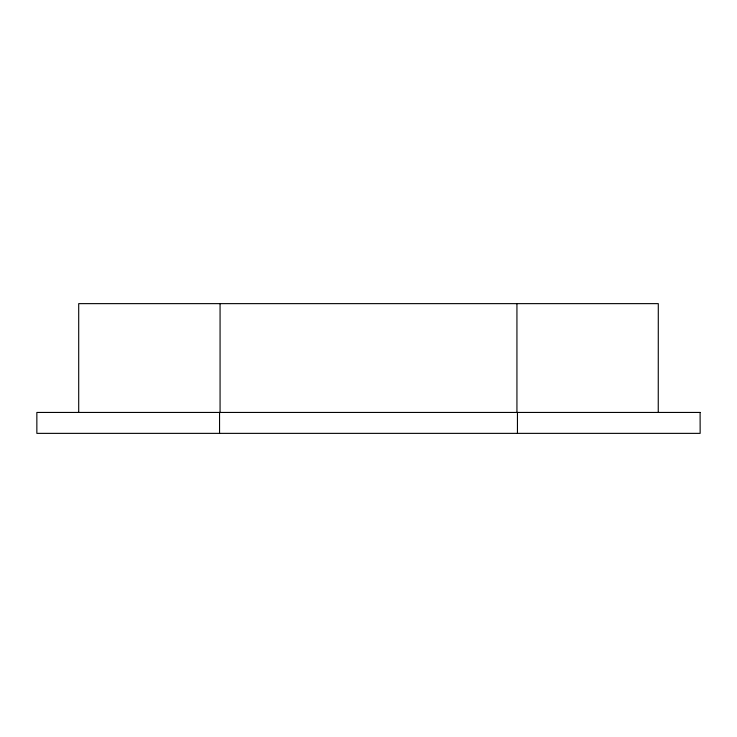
<?xml version="1.0" encoding="UTF-8"?>
<svg xmlns="http://www.w3.org/2000/svg" width="737" height="737" viewBox="0 0 737 737"><rect width="100%" height="100%" fill="white"/><g stroke="black" fill="none" stroke-linecap="round" stroke-linejoin="round"><path stroke-width="1.11" d="M658.252 412.444L658.298 303.635L78.702 303.635L78.702 412.444M517.448 412.444L517.448 433.365M516.932 303.635L516.932 412.444M220.068 303.635L220.068 412.444M219.552 412.444L219.552 433.365M700.15 412.444L36.85 412.444L36.85 433.365L700.15 433.365L700.104 412.444"/></g></svg>
